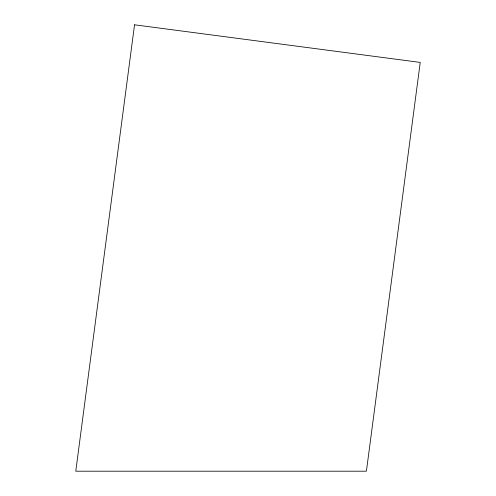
<?xml version="1.0" encoding="UTF-8"?>
<svg xmlns="http://www.w3.org/2000/svg" width="496" height="496" viewBox="0 0 496 496"><rect width="100%" height="100%" fill="white"/><g stroke="black" fill="none" stroke-linecap="round" stroke-linejoin="round"><path stroke-width="0.74" d="M134.54 24.8L75.77 471.2L366.414 471.2L420.23 62.415L134.534 24.8"/></g></svg>
